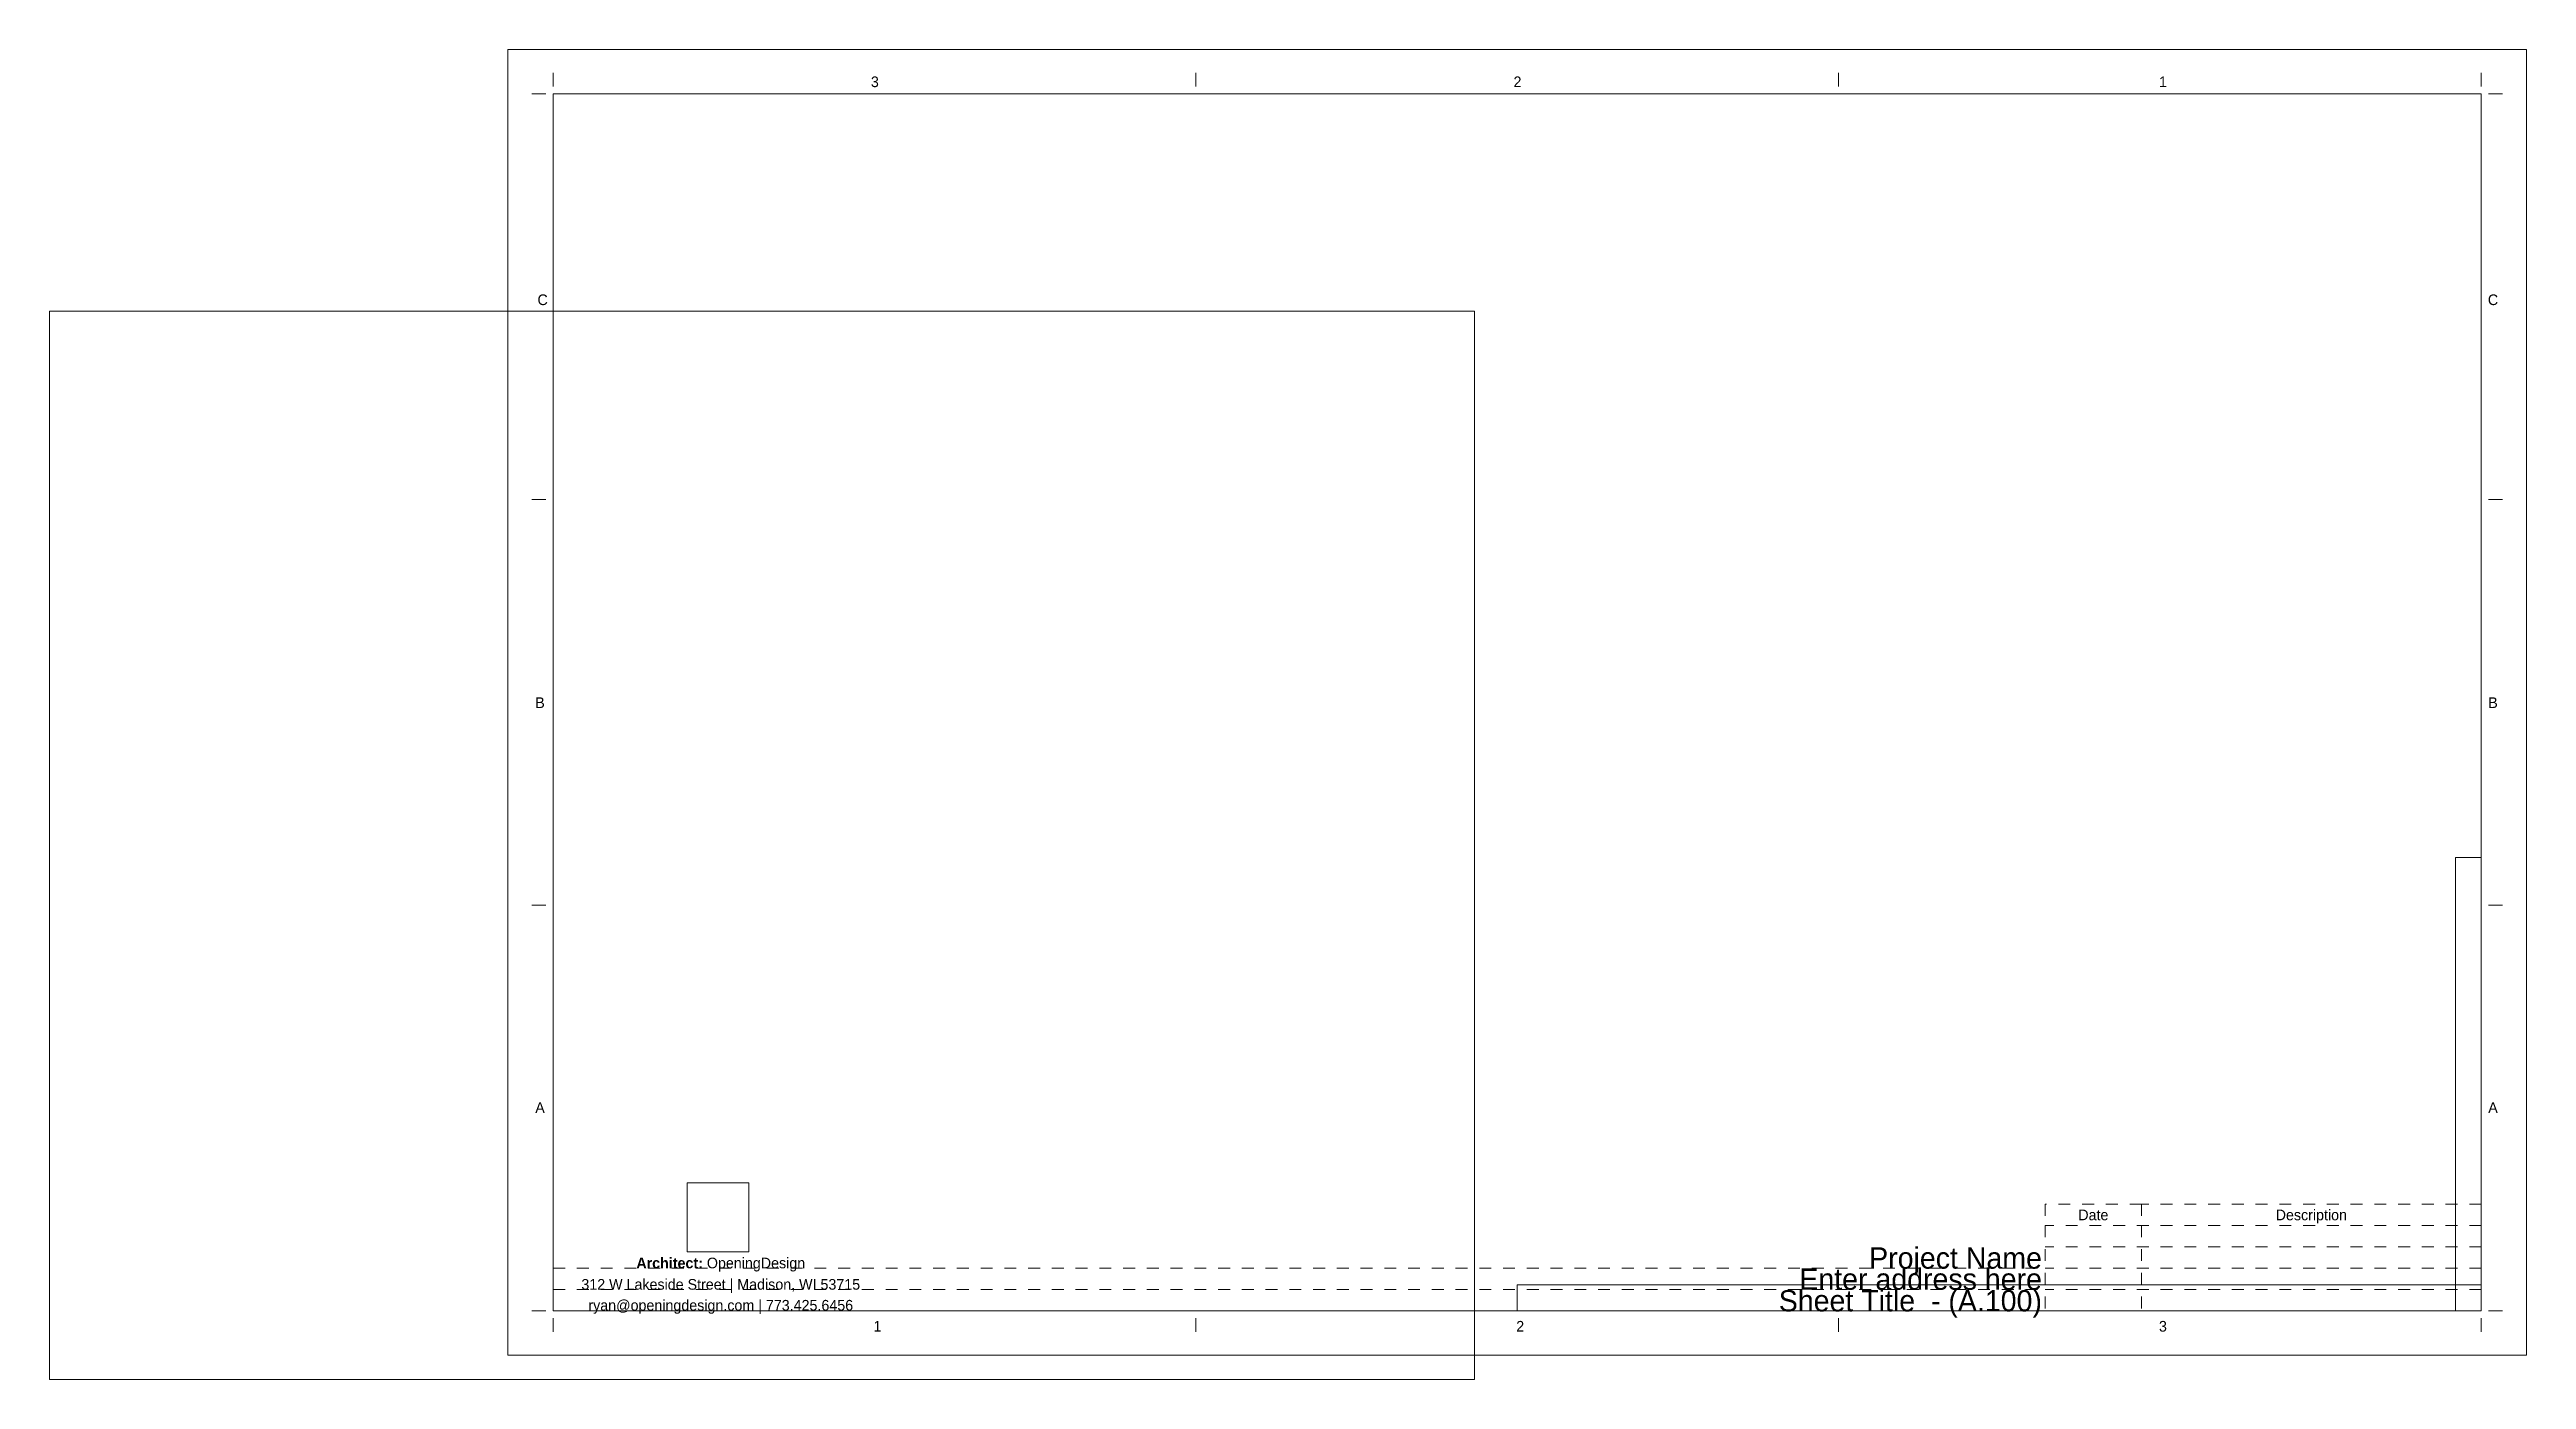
# Paper-space layout 'Layout1' of a CAD drawing. Header units: inches. Extents: x 0 to 20.9, y 0 to 11.2.
import ezdxf

# ---------------------------------------------------------------- set-up
doc = ezdxf.new("R2010")
doc.units = ezdxf.units.IN
doc.header["$MEASUREMENT"] = 0
doc.linetypes.add('Dot 1_32_', pattern=[0.03125, 0, -0.03125])
for name, color, linetype, lineweight in [('A-DETL', 90, 'Dot 1_32_', 13), ('G-ANNO-SCHD', 231, 'Continuous', 9), ('G-ANNO-TTLB', 6, 'Continuous', 9), ('G-ANNO-TTLB-MEDM', 33, 'Continuous', 20), ('G-ANNO-TTLB-THIN', 151, 'Continuous', 9)]:
    doc.layers.add(name, color=color, linetype=linetype, lineweight=lineweight)
doc.styles.add('Century Gothic', font='ufonts.com_century-gothic.ttf', dxfattribs={"height": 0.089819})
doc.styles.add('Century Gothic_1', font='ufonts.com_century-gothic.ttf', dxfattribs={"height": 0.179639})
picture_1 = doc.add_image_def('image1.jpg', size_in_pixel=(547, 610))
picture_2 = doc.add_image_def('image2.jpg', size_in_pixel=(95, 1663))
picture_3 = doc.add_image_def('image3.jpg', size_in_pixel=(3536, 95))

# ---------------------------------------------------------------- blocks, each defined once
blk = doc.blocks.new('11x17 - 11x17-409320-Sheet Title')
at = {"layer": 'G-ANNO-TTLB', "linetype": 'Dot 1_32_', "lineweight": 13}
for p, q in [((0.371, 0.748), (12.932, 0.748)), ((0.371, 0.568), (12.932, 0.568))]:
    blk.add_line(p, q, dxfattribs=at)
at = {"layer": 'G-ANNO-TTLB-MEDM'}
for p, q in [((0.371, 10.701), (0.371, 10.817)), ((5.783, 10.701), (5.783, 10.817)), ((11.196, 10.701), (11.196, 10.817)), ((16.609, 10.701), (16.609, 10.817)), ((0.308, 10.639), (0.192, 10.639)), ((0.371, 10.639), (0.371, 0.389)), ((16.609, 10.639), (0.371, 10.639)), ((16.609, 10.639), (16.609, 0.389)), ((16.609, 10.639), (16.609, 0.389)), ((16.671, 10.639), (16.787, 10.639)), ((0.308, 7.222), (0.192, 7.222)), ((16.671, 7.222), (16.787, 7.222)), ((0.308, 3.805), (0.192, 3.805)), ((16.671, 3.805), (16.787, 3.805)), ((0.308, 0.389), (0.192, 0.389)), ((0.371, 0.389), (16.609, 0.389)), ((0.371, 0.326), (0.371, 0.21)), ((5.783, 0.326), (5.783, 0.21)), ((11.196, 0.326), (11.196, 0.21)), ((16.609, 0.326), (16.609, 0.21)), ((16.671, 0.389), (16.787, 0.389))]:
    blk.add_line(p, q, dxfattribs=at)
at = {"layer": 'G-ANNO-TTLB-THIN'}
for p, q in [((-0.01, 11.014), (16.99, 11.014)), ((-0.01, 0.014), (-0.01, 11.014)), ((16.99, 0.014), (16.99, 11.014)), ((-0.01, 0.014), (16.99, 0.014))]:
    blk.add_line(p, q, dxfattribs=at)
at = {"layer": 'G-ANNO-TTLB', "attachment_point": 2, "line_spacing_factor": 0.984117, "style": 'Century Gothic'}
for s, insert, char_height, width in [('3', (3.08, 10.786), 0.0898, 0.08212), ('2', (8.492, 10.786), 0.0898, 0.08212), ('1', (13.928, 10.786), 0.0898, 0.08212), ('C', (0.282, 8.95), 0.0898, 0.12037), ('C', (16.708, 8.95), 0.0898, 0.12037), ('B', (0.26, 5.556), 0.0898, 0.08437), ('B', (16.708, 5.556), 0.0898, 0.08437), ('A', (0.26, 2.145), 0.0898, 0.11025), ('A', (16.708, 2.145), 0.0898, 0.11025), ('\\fCentury Gothic|b1|i0|c0|p34|;Architect: \\fCentury Gothic|b0|i0|c0|p34|;OpeningDesign', (1.782, 0.836), 0.08982, 1.85737), ('312 W Lakeside Street | Madison, WI 53715\\P', (1.782, 0.656), 0.08982, 3.03412), ('ryan@openingdesign.com | 773.425.6456', (1.782, 0.48), 0.08982, 2.96775), ('1', (3.102, 0.303), 0.0898, 0.08212), ('2', (8.515, 0.303), 0.0898, 0.08212), ('3', (13.928, 0.303), 0.0898, 0.08212)]:
    blk.add_mtext(s, dxfattribs=dict(at, insert=insert, char_height=char_height, width=width))
at = {"layer": 'G-ANNO-TTLB'}
image = blk.add_image(picture_2, insert=(16.391, 0.389), size_in_units=(0.218, 3.818), dxfattribs=at)
image.dxf.flags = 7
image = blk.add_image(picture_1, insert=(1.499, 0.886), size_in_units=(0.52, 0.58), dxfattribs=at)
image.dxf.flags = 7
image = blk.add_image(picture_3, insert=(8.49, 0.389), size_in_units=(8.119, 0.218), dxfattribs=at)
image.dxf.flags = 7

psp = doc.layouts.get("Layout1")

# ---------------------------------------------------------------- linework, layer by layer
at = {"layer": 'A-DETL'}
for p, q in [((17.619, 1.478), (16.807, 1.478)), ((16.807, 1.478), (16.807, 1.298)), ((20.48, 1.478), (17.619, 1.478)), ((17.619, 1.478), (17.619, 1.298)), ((20.48, 1.478), (20.48, 1.298)), ((20.48, 1.298), (16.807, 1.298)), ((16.807, 1.298), (16.807, 0.578)), ((17.619, 1.298), (17.619, 0.578)), ((20.48, 1.298), (20.48, 0.578)), ((20.48, 1.118), (16.807, 1.118)), ((20.48, 0.938), (16.807, 0.938)), ((20.48, 0.758), (16.807, 0.758)), ((20.48, 0.578), (16.807, 0.578))]:
    psp.add_line(p, q, dxfattribs=at)

# ---------------------------------------------------------------- block references
at = {"layer": 'G-ANNO-TTLB'}
psp.add_blockref('11x17 - 11x17-409320-Sheet Title', (3.871, 0.19), dxfattribs=at)

# ---------------------------------------------------------------- texts
at = {"layer": 'G-ANNO-SCHD', "color": 251, "attachment_point": 2, "line_spacing_factor": 0.984117, "style": 'Century Gothic'}
for s, insert, char_height, width in [('Date', (17.213, 1.431), 0.0898, 0.35437), ('Description', (19.049, 1.431), 0.08982, 0.7965)]:
    psp.add_mtext(s, dxfattribs=dict(at, insert=insert, char_height=char_height, width=width))
at = {"layer": 'G-ANNO-TTLB', "char_height": 0.17964, "attachment_point": 3, "line_spacing_factor": 0.984117, "style": 'Century Gothic_1'}
for s, insert, width in [('Project Name', (16.78, 1.113), 1.96425), ('Enter address here', (16.78, 0.935), 2.6415), ('Sheet Title  - (A.100)', (16.78, 0.753), 2.763)]:
    psp.add_mtext(s, dxfattribs=dict(at, insert=insert, width=width))

# ---------------------------------------------------------------- viewports
at = {"layer": '0'}
psp.add_viewport(center=(6, 4.5), size=(12, 9), view_center_point=(6, 4.5), view_height=12, dxfattribs=at)

doc.saveas('drawing.dxf')
